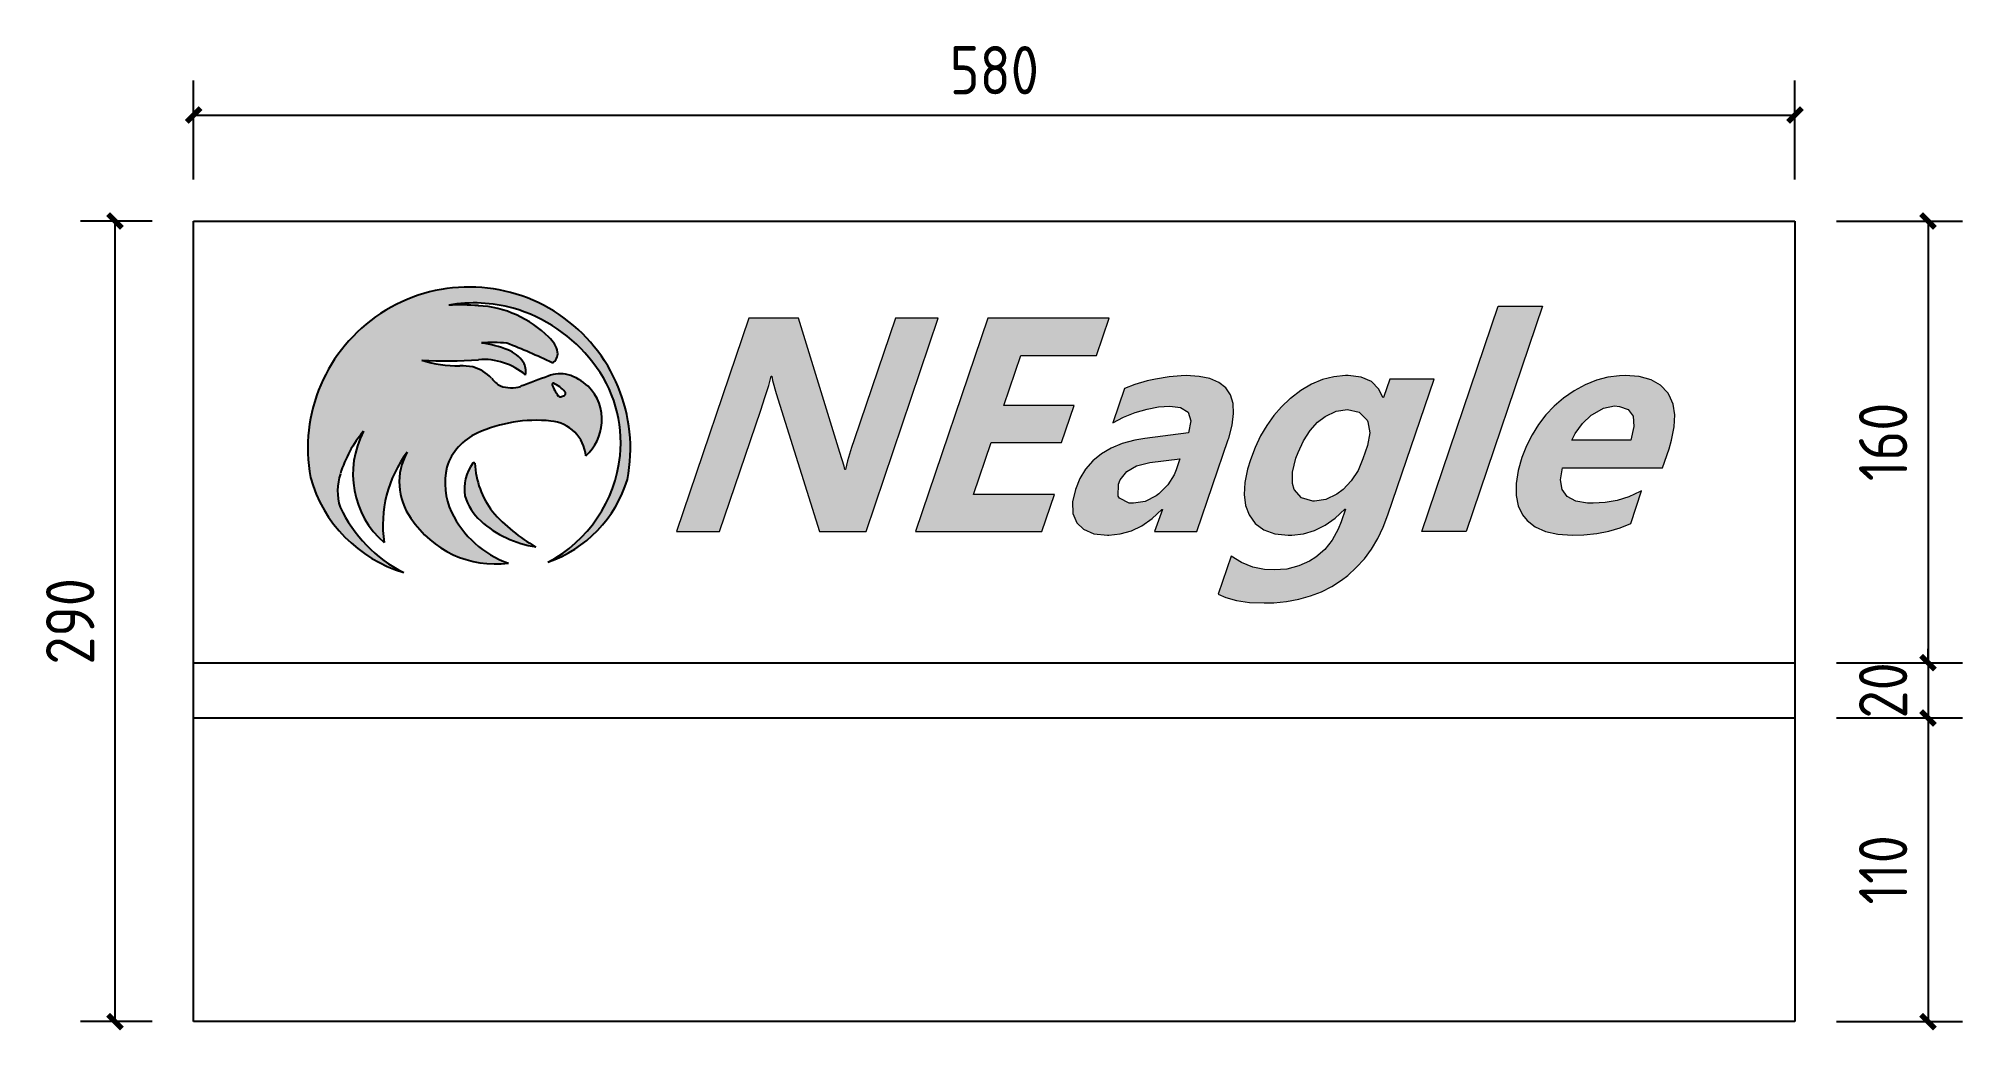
# Model space of a CAD drawing. Extents: x 27364 to 28061, y 18040 to 18399.
import ezdxf

# ---------------------------------------------------------------- set-up
doc = ezdxf.new("R2010")
doc.units = 0
doc.header["$LTSCALE"] = 1000
doc.header["$MEASUREMENT"] = 0
doc.styles.get("Standard").update_dxf_attribs({"font": 'gbenor.shx', "bigfont": 'gbcbig.shx'})
doc.dimstyles.get("Standard").update_dxf_attribs({"dimscale": 5, "dimtxt": 3.5, "dimasz": 1, "dimexe": 2.5, "dimexo": 3, "dimgap": 1.5, "dimtad": 1, "dimdec": 0, "dimzin": 0, "dimdsep": 46, "dimtxsty": 'Standard', "dimblk": 'ARCHTICK', "dimcen": 0.09, "dimadec": 0, "dimazin": 0, "dimtfac": 1, "dimtdec": 0, "dimtix": 1, "dimtmove": 2, "dimatfit": 3, "dimfxl": 0, "dimtolj": 1, "dimtzin": 0, "dimarcsym": 0})

# ---------------------------------------------------------------- blocks, each defined once
blk = doc.blocks.new('_ArchTick')
at = {"color": 0, "linetype": 'ByBlock', "const_width": 0.4}
blk.add_lwpolyline([(-0.5, -0.5), (0.5, 0.5)], dxfattribs=at)
blk = doc.blocks.new('*D3')
at = {"color": 0, "lineweight": -2}
for p, q in [((27405.1, 18333.06), (27379.13, 18333.06)), ((27391.63, 18043.06), (27391.63, 18333.06)), ((27405.1, 18043.06), (27379.13, 18043.06))]:
    blk.add_line(p, q, dxfattribs=at)
at = {"layer": 'Defpoints', "color": 0}
for p in [(27391.63, 18333.06), (27420.1, 18333.06), (27420.1, 18043.06)]:
    blk.add_point(p, dxfattribs=at)
at = {"color": 0, "lineweight": -2, "xscale": 5, "yscale": 5, "zscale": 5}
for p, rotation in [((27391.63, 18333.06), 90), ((27391.63, 18043.06), 270)]:
    blk.add_blockref('_ArchTick', p, dxfattribs=dict(at, rotation=rotation))
at = {"color": 0, "insert": (27375.38, 18188.06), "char_height": 17.5, "attachment_point": 5, "rotation": 90}
blk.add_mtext('\\A1;290', dxfattribs=at)
blk = doc.blocks.new('*D4')
at = {"color": 0, "lineweight": -2}
for p, q in [((27420.1, 18348.06), (27420.1, 18383.95)), ((28000.1, 18348.06), (28000.1, 18383.95)), ((27420.1, 18371.45), (28000.1, 18371.45))]:
    blk.add_line(p, q, dxfattribs=at)
at = {"layer": 'Defpoints', "color": 0}
for p in [(28000.1, 18371.45), (27420.1, 18333.06), (28000.1, 18333.06)]:
    blk.add_point(p, dxfattribs=at)
at = {"color": 0, "lineweight": -2, "xscale": 5, "yscale": 5, "zscale": 5, "rotation": 180}
blk.add_blockref('_ArchTick', (27420.1, 18371.45), dxfattribs=at)
at = {"color": 0, "lineweight": -2, "xscale": 5, "yscale": 5, "zscale": 5}
blk.add_blockref('_ArchTick', (28000.1, 18371.45), dxfattribs=at)
at = {"color": 0, "insert": (27710.1, 18387.7), "char_height": 17.5, "attachment_point": 5}
blk.add_mtext('\\A1;580', dxfattribs=at)
blk = doc.blocks.new('*D5')
at = {"color": 0, "lineweight": -2}
for p, q in [((28015.1, 18333.06), (28060.79, 18333.06)), ((28048.29, 18333.06), (28048.29, 18173.06)), ((28015.1, 18173.06), (28060.79, 18173.06))]:
    blk.add_line(p, q, dxfattribs=at)
at = {"layer": 'Defpoints', "color": 0}
for p in [(28000.1, 18333.06), (28000.1, 18173.06), (28048.29, 18173.06)]:
    blk.add_point(p, dxfattribs=at)
at = {"color": 0, "lineweight": -2, "xscale": 5, "yscale": 5, "zscale": 5}
for p, rotation in [((28048.29, 18333.06), 90), ((28048.29, 18173.06), 270)]:
    blk.add_blockref('_ArchTick', p, dxfattribs=dict(at, rotation=rotation))
at = {"color": 0, "insert": (28032.04, 18253.06), "char_height": 17.5, "attachment_point": 5, "rotation": 90}
blk.add_mtext('\\A1;160', dxfattribs=at)
blk = doc.blocks.new('*D6')
at = {"color": 0, "lineweight": -2}
for p, q in [((28048.29, 18173.06), (28048.29, 18178.06)), ((28015.1, 18173.06), (28060.79, 18173.06)), ((28048.29, 18173.06), (28048.29, 18153.06)), ((28015.1, 18153.06), (28060.79, 18153.06)), ((28048.29, 18153.06), (28048.29, 18148.06))]:
    blk.add_line(p, q, dxfattribs=at)
at = {"layer": 'Defpoints', "color": 0}
for p in [(28000.1, 18173.06), (28000.1, 18153.06), (28048.29, 18153.06)]:
    blk.add_point(p, dxfattribs=at)
at = {"color": 0, "lineweight": -2, "xscale": 5, "yscale": 5, "zscale": 5}
for p, rotation in [((28048.29, 18173.06), 270), ((28048.29, 18153.06), 90)]:
    blk.add_blockref('_ArchTick', p, dxfattribs=dict(at, rotation=rotation))
at = {"color": 0, "insert": (28032.04, 18163.06), "char_height": 17.5, "attachment_point": 5, "rotation": 90}
blk.add_mtext('\\A1;20', dxfattribs=at)
blk = doc.blocks.new('*D7')
at = {"color": 0, "lineweight": -2}
for p, q in [((28015.1, 18153.06), (28060.79, 18153.06)), ((28048.29, 18153.06), (28048.29, 18043.06)), ((28015.1, 18043.06), (28060.79, 18043.06))]:
    blk.add_line(p, q, dxfattribs=at)
at = {"layer": 'Defpoints', "color": 0}
for p in [(28000.1, 18153.06), (28000.1, 18043.06), (28048.29, 18043.06)]:
    blk.add_point(p, dxfattribs=at)
at = {"color": 0, "lineweight": -2, "xscale": 5, "yscale": 5, "zscale": 5}
for p, rotation in [((28048.29, 18153.06), 90), ((28048.29, 18043.06), 270)]:
    blk.add_blockref('_ArchTick', p, dxfattribs=dict(at, rotation=rotation))
at = {"color": 0, "insert": (28032.04, 18098.06), "char_height": 17.5, "attachment_point": 5, "rotation": 90}
blk.add_mtext('\\A1;110', dxfattribs=at)

msp = doc.modelspace()

# ---------------------------------------------------------------- hatches: boundary and pattern name
h = msp.add_hatch(color=1)
h.dxf.hatch_style = 1
h.paths.add_polyline_path([(27549.48, 18260.63, -0.362357), (27562.15, 18248, 0.193093), (27567.95, 18259.99, 0.219741), (27562.98, 18273.2, 0.116546), (27555.72, 18277.4, 0.165151), (27548.54, 18276.89, 0.00648), (27538.58, 18273.18, -0.165308), (27531.21, 18273.34, -0.112157), (27528.04, 18276.14, 0.129856), (27521.18, 18280.25, 0.012205), (27516.51, 18280.64, -0.085329), (27502.7, 18282.65, 0.029991), (27523.28, 18282.84, -0.197171), (27540.3, 18277.29, 0.19914), (27539.46, 18281.99, 0.153396), (27533.94, 18286.36, 0.058697), (27524.42, 18288.88, -0.04741), (27533.49, 18288.82, -0.023519), (27549.95, 18281.65, 0.323919), (27551.93, 18285.6, 0.168787), (27548.7, 18290.96, 0.186456), (27523.21, 18302.41, 0.034727), (27512.55, 18302.58, -0.111548), (27535.77, 18301.48, -0.163659), (27564.65, 18281.83, -0.195928), (27574.56, 18248.09, -0.250092), (27548.41, 18209.47, 0.240239), (27577.18, 18239.43, 1.208323), (27462.39, 18240.14, 0.255718), (27496.18, 18205.71, -0.165035), (27473.13, 18229.43, -0.152411), (27473.23, 18241.55, -0.101374), (27481.64, 18256.89, 0.348792), (27489.07, 18216.6, -0.198278), (27497.41, 18249.34, 0.293084), (27498.81, 18225.42, 0.288143), (27534.08, 18209.13, -0.196339), (27513.48, 18227.61, -0.16578), (27511.82, 18243.94, -0.219904), (27522.83, 18256.21, -0.133213)])
h.paths.add_polyline_path([(27549.88, 18273.96, -0.544704), (27550.4, 18274.28, -0.11232), (27554.58, 18271.2, -0.308081), (27554.72, 18270.1, -0.051606), (27553.35, 18269.46, -0.284333), (27552.16, 18269.69, -0.072172)], flags=16)
h = msp.add_hatch(color=1)
h.dxf.hatch_style = 1
h.paths.add_polyline_path([(27689.82, 18297.83), (27674.25, 18297.83), (27659.3, 18253.78), (27658.37, 18250.99), (27656.94, 18246.21), (27656.19, 18243.11), (27655.95, 18243.11), (27655.7, 18244.23), (27654.15, 18249.25), (27639.13, 18297.83), (27621.2, 18297.83), (27595.02, 18220.59), (27610.59, 18220.59), (27625.48, 18264.51), (27627.03, 18269.17), (27628.4, 18273.51), (27629.27, 18276.86), (27629.51, 18276.86), (27629.76, 18275.25), (27631.07, 18270.59), (27646.76, 18220.59), (27663.64, 18220.59)])
h.paths.add_polyline_path([(27708.93, 18252.79), (27734.49, 18252.79), (27739.02, 18266.19), (27713.52, 18266.19), (27719.73, 18284.37), (27747.15, 18284.37), (27751.68, 18297.83), (27707.81, 18297.83), (27681.57, 18220.59), (27727.3, 18220.59), (27731.89, 18234.05), (27702.6, 18234.05)])
h.paths.add_polyline_path([(27794.8, 18253.9), (27794.99, 18254.4), (27796.29, 18259.18), (27796.79, 18263.4), (27796.6, 18267), (27795.61, 18270.1), (27793.93, 18272.64), (27791.45, 18274.57), (27788.22, 18275.99), (27784.31, 18276.8), (27779.6, 18277.11), (27777.74, 18277.05), (27773.46, 18276.61), (27768.43, 18275.81), (27765.45, 18275.19), (27761.05, 18273.88), (27757.26, 18272.39), (27753.04, 18259.99), (27756.89, 18261.97), (27761.17, 18263.71), (27765.45, 18264.95), (27769.61, 18265.76), (27773.71, 18266), (27777.49, 18265.51), (27780.28, 18263.77), (27781.27, 18260.73), (27780.47, 18256.32), (27764.65, 18254.28), (27760.99, 18253.72), (27756.46, 18252.48), (27752.42, 18250.8), (27748.89, 18248.69), (27745.79, 18246.15), (27743.18, 18243.17), (27741.07, 18239.76), (27739.46, 18235.85), (27738.4, 18231.38), (27738.53, 18227.16), (27740.02, 18223.75), (27742.37, 18221.46), (27746.16, 18219.78), (27751.06, 18219.22), (27751.62, 18219.22), (27755.71, 18219.72), (27759.75, 18220.84), (27763.53, 18222.7), (27767.25, 18225.3), (27770.73, 18228.59), (27770.98, 18228.59), (27768.18, 18220.59), (27783.51, 18220.59)])
h.paths.add_polyline_path([(27758.07, 18242.36), (27761.61, 18244.41), (27766.38, 18245.59), (27777.24, 18246.89), (27775.94, 18242.98), (27775.19, 18241.19), (27772.9, 18237.46), (27769.73, 18234.3), (27768.68, 18233.49), (27764.71, 18231.51), (27760.49, 18230.82), (27759, 18230.89), (27755.4, 18232.69), (27754.97, 18233.37), (27755.03, 18237.71), (27755.65, 18239.32)], flags=16)
h.paths.add_polyline_path([(27869.38, 18275.74), (27853.31, 18275.74), (27851.07, 18269.17), (27850.83, 18269.17), (27849.4, 18272.21), (27846.73, 18274.94), (27843.01, 18276.55), (27838.23, 18277.11), (27837.3, 18277.11), (27833.08, 18276.67), (27828.99, 18275.62), (27825.02, 18273.95), (27821.11, 18271.71), (27817.02, 18268.56), (27814.16, 18265.82), (27811.3, 18262.59), (27808.82, 18259.05), (27806.53, 18255.21), (27804.54, 18251.05), (27802.87, 18246.58), (27801.81, 18243.17), (27800.88, 18238.33), (27800.63, 18233.99), (27801.13, 18230.08), (27802.37, 18226.67), (27804.54, 18223.5), (27807.71, 18221.15), (27811.68, 18219.72), (27816.52, 18219.22), (27817.82, 18219.28), (27822.04, 18219.78), (27826.07, 18221.02), (27829.92, 18222.88), (27833.58, 18225.43), (27837.05, 18228.65), (27837.3, 18228.65), (27835.75, 18224.06), (27834.69, 18221.39), (27832.52, 18217.48), (27829.79, 18214.13), (27826.5, 18211.28), (27824.27, 18209.85), (27820.36, 18208.12), (27816.08, 18207), (27811.49, 18206.69), (27808.02, 18206.88), (27803.73, 18207.74), (27799.64, 18209.36), (27795.85, 18211.65), (27791.2, 18197.88), (27793.93, 18196.64), (27797.84, 18195.58), (27802.49, 18194.9), (27807.89, 18194.71), (27811.3, 18194.78), (27815.96, 18195.21), (27820.36, 18196.08), (27824.58, 18197.26), (27828.55, 18198.81), (27832.34, 18200.73), (27835.87, 18203.03), (27838.11, 18204.7), (27841.21, 18207.56), (27844.13, 18210.72), (27846.67, 18214.26), (27848.96, 18218.04), (27850.95, 18222.2), (27852.63, 18226.67)])
h.paths.add_polyline_path([(27818.13, 18242.12), (27819.37, 18247.2), (27820.11, 18249.19), (27822.1, 18253.47), (27824.46, 18257.13), (27827.19, 18260.17), (27829.98, 18262.28), (27833.89, 18264.14), (27838.05, 18264.76), (27842.26, 18263.83), (27845.12, 18260.98), (27845.43, 18260.36), (27846.17, 18256.39), (27845.3, 18251.73), (27843.63, 18246.89), (27841.83, 18242.67), (27839.41, 18238.95), (27836.43, 18235.85), (27834.2, 18234.11), (27830.23, 18232.25), (27826.07, 18231.63), (27825.51, 18231.63), (27821.36, 18232.75), (27818.75, 18235.79), (27818.13, 18238.02)], flags=16)
h.paths.add_polyline_path([(27908.65, 18302.24), (27892.64, 18302.24), (27864.91, 18220.59), (27880.98, 18220.59)])
h.paths.add_polyline_path([(27954.5, 18250.49), (27955.43, 18253.66), (27956.36, 18258.5), (27956.55, 18262.84), (27955.93, 18266.69), (27954.5, 18270.04), (27954.01, 18270.78), (27951.4, 18273.57), (27947.99, 18275.56), (27943.71, 18276.74), (27938.56, 18277.11), (27936.51, 18277.05), (27932.29, 18276.49), (27928.2, 18275.43), (27924.1, 18273.76), (27920.13, 18271.59), (27916.28, 18268.86), (27912.93, 18266), (27909.89, 18262.84), (27907.22, 18259.36), (27904.87, 18255.64), (27902.88, 18251.67), (27901.21, 18247.39), (27899.84, 18242.67), (27899.1, 18237.96), (27899.1, 18233.68), (27899.9, 18229.96), (27901.45, 18226.67), (27903.07, 18224.62), (27905.98, 18222.26), (27909.71, 18220.59), (27914.17, 18219.59), (27919.38, 18219.22), (27923.67, 18219.35), (27928.32, 18219.84), (27932.66, 18220.71), (27936.76, 18221.89), (27940.6, 18223.5), (27944.57, 18235.29), (27944.08, 18235.04), (27939.92, 18233.18), (27935.7, 18231.88), (27931.36, 18231.07), (27926.95, 18230.82), (27924.97, 18230.89), (27920.69, 18231.63), (27917.59, 18233.31), (27915.79, 18235.85), (27915.17, 18239.32), (27915.85, 18243.61), (27952.14, 18243.61)])
h.paths.add_polyline_path([(27919.26, 18253.72), (27920.5, 18256.08), (27923.17, 18259.74), (27926.27, 18262.72), (27926.71, 18263.03), (27930.74, 18265.32), (27934.77, 18266.07), (27936.57, 18265.94), (27939.74, 18264.82), (27941.47, 18262.34), (27941.72, 18258.68), (27940.6, 18253.72)], flags=16)
h = msp.add_hatch(color=1)
h.dxf.hatch_style = 1
h.paths.add_polyline_path([(27528.38, 18227.81, -0.155314), (27521.99, 18245.3, 0.470467), (27521.27, 18245.36, 0.202735), (27518.32, 18233.47, 0.137567), (27524.06, 18224.44, 0.1453), (27544.05, 18215.06, -0.087649)])

# ---------------------------------------------------------------- linework, layer by layer
at = {"color": 1}
for p, q in [((27420.1, 18333.06), (28000.1, 18333.06)), ((27420.1, 18043.06), (27420.1, 18333.06)), ((28000.1, 18333.06), (28000.1, 18043.06)), ((27420.1, 18173.06), (28000.1, 18173.06)), ((27420.1, 18153.06), (28000.1, 18153.06)), ((28000.1, 18043.06), (27420.1, 18043.06))]:
    msp.add_line(p, q, dxfattribs=at)
at = {"color": 1, "lineweight": 0}
for p, q in [((27864.91, 18220.59), (27892.64, 18302.24)), ((27908.65, 18302.24), (27880.98, 18220.59)), ((27892.64, 18302.24), (27908.65, 18302.24)), ((27621.2, 18297.83), (27595.02, 18220.59)), ((27639.13, 18297.83), (27621.2, 18297.83)), ((27654.15, 18249.25), (27639.13, 18297.83)), ((27674.25, 18297.83), (27659.3, 18253.78)), ((27663.64, 18220.59), (27689.82, 18297.83)), ((27689.82, 18297.83), (27674.25, 18297.83)), ((27707.81, 18297.83), (27681.57, 18220.59)), ((27751.68, 18297.83), (27707.81, 18297.83)), ((27747.15, 18284.37), (27751.68, 18297.83)), ((27713.52, 18266.19), (27719.73, 18284.37)), ((27719.73, 18284.37), (27747.15, 18284.37)), ((27627.03, 18269.17), (27628.4, 18273.51)), ((27628.4, 18273.51), (27629.27, 18276.86)), ((27629.27, 18276.86), (27629.51, 18276.86)), ((27629.51, 18276.86), (27629.76, 18275.25)), ((27629.76, 18275.25), (27631.07, 18270.59)), ((27761.05, 18273.88), (27757.26, 18272.39)), ((27765.45, 18275.19), (27761.05, 18273.88)), ((27768.43, 18275.81), (27765.45, 18275.19)), ((27773.46, 18276.61), (27768.43, 18275.81)), ((27777.74, 18277.05), (27773.46, 18276.61)), ((27779.6, 18277.11), (27777.74, 18277.05)), ((27784.31, 18276.8), (27779.6, 18277.11)), ((27788.22, 18275.99), (27784.31, 18276.8)), ((27791.45, 18274.57), (27788.22, 18275.99)), ((27793.93, 18272.64), (27791.45, 18274.57)), ((27795.61, 18270.1), (27793.93, 18272.64)), ((27825.02, 18273.95), (27821.11, 18271.71)), ((27828.99, 18275.62), (27825.02, 18273.95)), ((27833.08, 18276.67), (27828.99, 18275.62)), ((27837.3, 18277.11), (27833.08, 18276.67)), ((27838.23, 18277.11), (27837.3, 18277.11)), ((27843.01, 18276.55), (27838.23, 18277.11)), ((27846.73, 18274.94), (27843.01, 18276.55)), ((27849.4, 18272.21), (27846.73, 18274.94)), ((27853.31, 18275.74), (27851.07, 18269.17)), ((27852.63, 18226.67), (27869.38, 18275.74)), ((27869.38, 18275.74), (27853.31, 18275.74)), ((27924.1, 18273.76), (27920.13, 18271.59)), ((27928.2, 18275.43), (27924.1, 18273.76)), ((27932.29, 18276.49), (27928.2, 18275.43)), ((27936.51, 18277.05), (27932.29, 18276.49)), ((27938.56, 18277.11), (27936.51, 18277.05)), ((27943.71, 18276.74), (27938.56, 18277.11)), ((27947.99, 18275.56), (27943.71, 18276.74)), ((27951.4, 18273.57), (27947.99, 18275.56)), ((27954.01, 18270.78), (27951.4, 18273.57)), ((27625.48, 18264.51), (27627.03, 18269.17)), ((27631.07, 18270.59), (27646.76, 18220.59)), ((27739.02, 18266.19), (27713.52, 18266.19)), ((27734.49, 18252.79), (27739.02, 18266.19)), ((27757.26, 18272.39), (27753.04, 18259.99)), ((27765.45, 18264.95), (27769.61, 18265.76)), ((27769.61, 18265.76), (27773.71, 18266)), ((27773.71, 18266), (27777.49, 18265.51)), ((27796.6, 18267), (27795.61, 18270.1)), ((27796.79, 18263.4), (27796.6, 18267)), ((27814.16, 18265.82), (27811.3, 18262.59)), ((27817.2, 18268.73), (27814.16, 18265.82)), ((27817.32, 18268.8), (27817.2, 18268.73)), ((27821.11, 18271.71), (27817.32, 18268.8)), ((27850.83, 18269.17), (27849.4, 18272.21)), ((27851.07, 18269.17), (27850.83, 18269.17)), ((27912.93, 18266), (27909.89, 18262.84)), ((27916.28, 18268.86), (27912.93, 18266)), ((27920.13, 18271.59), (27916.28, 18268.86)), ((27930.74, 18265.32), (27934.77, 18266.07)), ((27934.77, 18266.07), (27936.57, 18265.94)), ((27936.57, 18265.94), (27939.74, 18264.82)), ((27954.5, 18270.04), (27954.01, 18270.78)), ((27955.93, 18266.69), (27954.5, 18270.04)), ((27956.55, 18262.84), (27955.93, 18266.69)), ((27610.59, 18220.59), (27625.48, 18264.51)), ((27753.04, 18259.99), (27756.89, 18261.97)), ((27756.89, 18261.97), (27761.17, 18263.71)), ((27761.17, 18263.71), (27765.45, 18264.95)), ((27777.49, 18265.51), (27780.28, 18263.77)), ((27780.28, 18263.77), (27781.27, 18260.73)), ((27781.27, 18260.73), (27780.47, 18256.32)), ((27794.99, 18254.4), (27796.29, 18259.18)), ((27796.29, 18259.18), (27796.79, 18263.4)), ((27808.82, 18259.05), (27806.53, 18255.21)), ((27811.3, 18262.59), (27808.82, 18259.05)), ((27824.46, 18257.13), (27827.19, 18260.17)), ((27827.19, 18260.17), (27829.98, 18262.28)), ((27829.98, 18262.28), (27833.89, 18264.14)), ((27833.89, 18264.14), (27838.05, 18264.76)), ((27838.05, 18264.76), (27842.26, 18263.83)), ((27842.26, 18263.83), (27845.12, 18260.98)), ((27845.12, 18260.98), (27845.43, 18260.36)), ((27845.43, 18260.36), (27846.17, 18256.39)), ((27907.22, 18259.36), (27904.87, 18255.64)), ((27909.89, 18262.84), (27907.22, 18259.36)), ((27920.5, 18256.08), (27923.17, 18259.74)), ((27923.17, 18259.74), (27926.27, 18262.72)), ((27926.27, 18262.72), (27926.71, 18263.03)), ((27926.71, 18263.03), (27930.74, 18265.32)), ((27939.74, 18264.82), (27941.47, 18262.34)), ((27941.72, 18258.68), (27940.6, 18253.72)), ((27941.47, 18262.34), (27941.72, 18258.68)), ((27956.36, 18258.5), (27956.55, 18262.84)), ((27659.3, 18253.78), (27658.37, 18250.99)), ((27702.6, 18234.05), (27708.93, 18252.79)), ((27708.93, 18252.79), (27734.49, 18252.79)), ((27756.46, 18252.48), (27752.42, 18250.8)), ((27760.99, 18253.72), (27756.46, 18252.48)), ((27764.65, 18254.28), (27760.99, 18253.72)), ((27780.47, 18256.32), (27764.65, 18254.28)), ((27783.51, 18220.59), (27794.8, 18253.9)), ((27794.8, 18253.9), (27794.99, 18254.4)), ((27806.53, 18255.21), (27804.54, 18251.05)), ((27820.11, 18249.19), (27822.1, 18253.47)), ((27822.1, 18253.47), (27824.46, 18257.13)), ((27845.3, 18251.73), (27843.63, 18246.89)), ((27846.17, 18256.39), (27845.3, 18251.73)), ((27904.87, 18255.64), (27902.88, 18251.67)), ((27919.26, 18253.72), (27920.5, 18256.08)), ((27940.6, 18253.72), (27919.26, 18253.72)), ((27954.5, 18250.49), (27955.43, 18253.66)), ((27955.43, 18253.66), (27956.36, 18258.5)), ((27655.7, 18244.23), (27654.15, 18249.25)), ((27656.94, 18246.21), (27656.19, 18243.11)), ((27658.37, 18250.99), (27656.94, 18246.21)), ((27745.79, 18246.15), (27743.18, 18243.17)), ((27748.89, 18248.69), (27745.79, 18246.15)), ((27752.42, 18250.8), (27748.89, 18248.69)), ((27761.61, 18244.41), (27766.38, 18245.59)), ((27766.38, 18245.59), (27777.24, 18246.89)), ((27777.24, 18246.89), (27775.94, 18242.98)), ((27802.87, 18246.58), (27801.81, 18243.17)), ((27804.54, 18251.05), (27802.87, 18246.58)), ((27818.13, 18242.12), (27819.37, 18247.2)), ((27819.37, 18247.2), (27820.11, 18249.19)), ((27843.63, 18246.89), (27841.83, 18242.67)), ((27901.21, 18247.39), (27899.84, 18242.67)), ((27902.88, 18251.67), (27901.21, 18247.39)), ((27952.14, 18243.61), (27954.5, 18250.49)), ((27655.95, 18243.11), (27655.7, 18244.23)), ((27656.19, 18243.11), (27655.95, 18243.11)), ((27741.07, 18239.76), (27739.46, 18235.85)), ((27743.18, 18243.17), (27741.07, 18239.76)), ((27755.03, 18237.71), (27755.65, 18239.32)), ((27755.65, 18239.32), (27758.07, 18242.36)), ((27758.07, 18242.36), (27761.61, 18244.41)), ((27775.19, 18241.19), (27772.9, 18237.46)), ((27775.94, 18242.98), (27775.19, 18241.19)), ((27800.88, 18238.33), (27800.63, 18233.99)), ((27801.81, 18243.17), (27800.88, 18238.33)), ((27818.13, 18238.02), (27818.13, 18242.12)), ((27818.75, 18235.79), (27818.13, 18238.02)), ((27839.41, 18238.95), (27836.43, 18235.85)), ((27841.83, 18242.67), (27839.41, 18238.95)), ((27899.84, 18242.67), (27899.1, 18237.96)), ((27899.1, 18237.96), (27899.1, 18233.68)), ((27915.17, 18239.32), (27915.85, 18243.61)), ((27915.79, 18235.85), (27915.17, 18239.32)), ((27915.85, 18243.61), (27952.14, 18243.61)), ((27731.89, 18234.05), (27702.6, 18234.05)), ((27727.3, 18220.59), (27731.89, 18234.05)), ((27739.46, 18235.85), (27738.4, 18231.38)), ((27738.4, 18231.38), (27738.53, 18227.16)), ((27754.97, 18233.37), (27755.03, 18237.71)), ((27755.4, 18232.69), (27754.97, 18233.37)), ((27759, 18230.89), (27755.4, 18232.69)), ((27760.49, 18230.82), (27759, 18230.89)), ((27764.71, 18231.51), (27760.49, 18230.82)), ((27768.68, 18233.49), (27764.71, 18231.51)), ((27769.73, 18234.3), (27768.68, 18233.49)), ((27772.9, 18237.46), (27769.73, 18234.3)), ((27800.63, 18233.99), (27801.13, 18230.08)), ((27821.36, 18232.75), (27818.75, 18235.79)), ((27825.51, 18231.63), (27821.36, 18232.75)), ((27826.07, 18231.63), (27825.51, 18231.63)), ((27830.23, 18232.25), (27826.07, 18231.63)), ((27834.2, 18234.11), (27830.23, 18232.25)), ((27836.43, 18235.85), (27834.2, 18234.11)), ((27899.1, 18233.68), (27899.9, 18229.96)), ((27917.59, 18233.31), (27915.79, 18235.85)), ((27920.69, 18231.63), (27917.59, 18233.31)), ((27924.97, 18230.89), (27920.69, 18231.63)), ((27926.95, 18230.82), (27924.97, 18230.89)), ((27931.36, 18231.07), (27926.95, 18230.82)), ((27935.7, 18231.88), (27931.36, 18231.07)), ((27939.92, 18233.18), (27935.7, 18231.88)), ((27944.08, 18235.04), (27939.92, 18233.18)), ((27940.6, 18223.5), (27944.57, 18235.29)), ((27944.57, 18235.29), (27944.08, 18235.04)), ((27738.53, 18227.16), (27740.02, 18223.75)), ((27763.53, 18222.7), (27767.25, 18225.3)), ((27767.25, 18225.3), (27770.73, 18228.59)), ((27770.98, 18228.59), (27768.18, 18220.59)), ((27770.73, 18228.59), (27770.98, 18228.59)), ((27801.13, 18230.08), (27802.37, 18226.67)), ((27802.37, 18226.67), (27804.54, 18223.5)), ((27829.92, 18222.88), (27833.58, 18225.43)), ((27833.58, 18225.43), (27837.05, 18228.65)), ((27835.75, 18224.06), (27834.69, 18221.39)), ((27837.3, 18228.65), (27835.75, 18224.06)), ((27837.05, 18228.65), (27837.3, 18228.65)), ((27850.95, 18222.2), (27852.63, 18226.67)), ((27899.9, 18229.96), (27901.45, 18226.67)), ((27901.45, 18226.67), (27903.07, 18224.62)), ((27903.07, 18224.62), (27905.98, 18222.26)), ((27595.02, 18220.59), (27610.59, 18220.59)), ((27646.76, 18220.59), (27663.64, 18220.59)), ((27681.57, 18220.59), (27727.3, 18220.59)), ((27740.02, 18223.75), (27742.37, 18221.46)), ((27742.37, 18221.46), (27746.16, 18219.78)), ((27746.16, 18219.78), (27751.06, 18219.22)), ((27751.06, 18219.22), (27751.62, 18219.22)), ((27751.62, 18219.22), (27755.71, 18219.72)), ((27755.71, 18219.72), (27759.75, 18220.84)), ((27759.75, 18220.84), (27763.53, 18222.7)), ((27768.18, 18220.59), (27783.51, 18220.59)), ((27804.54, 18223.5), (27807.71, 18221.15)), ((27807.71, 18221.15), (27811.68, 18219.72)), ((27811.68, 18219.72), (27816.52, 18219.22)), ((27816.52, 18219.22), (27817.82, 18219.28)), ((27817.82, 18219.28), (27822.04, 18219.78)), ((27822.04, 18219.78), (27826.07, 18221.02)), ((27826.07, 18221.02), (27829.92, 18222.88)), ((27832.52, 18217.48), (27829.79, 18214.13)), ((27834.69, 18221.39), (27832.52, 18217.48)), ((27846.67, 18214.26), (27848.96, 18218.04)), ((27848.96, 18218.04), (27850.95, 18222.2)), ((27880.98, 18220.59), (27864.91, 18220.59)), ((27864.91, 18220.59), (27864.91, 18220.59)), ((27905.98, 18222.26), (27909.71, 18220.59)), ((27909.71, 18220.59), (27914.17, 18219.59)), ((27914.17, 18219.59), (27919.38, 18219.22)), ((27919.38, 18219.22), (27923.67, 18219.35)), ((27923.67, 18219.35), (27928.32, 18219.84)), ((27928.32, 18219.84), (27932.66, 18220.71)), ((27932.66, 18220.71), (27936.76, 18221.89)), ((27936.76, 18221.89), (27940.6, 18223.5)), ((27795.85, 18211.65), (27791.2, 18197.88)), ((27799.64, 18209.36), (27795.85, 18211.65)), ((27826.5, 18211.28), (27824.27, 18209.85)), ((27829.79, 18214.13), (27826.5, 18211.28)), ((27841.21, 18207.56), (27844.13, 18210.72)), ((27844.13, 18210.72), (27846.67, 18214.26)), ((27803.73, 18207.74), (27799.64, 18209.36)), ((27808.02, 18206.88), (27803.73, 18207.74)), ((27811.49, 18206.69), (27808.02, 18206.88)), ((27816.08, 18207), (27811.49, 18206.69)), ((27820.36, 18208.12), (27816.08, 18207)), ((27824.27, 18209.85), (27820.36, 18208.12)), ((27832.34, 18200.73), (27835.87, 18203.03)), ((27835.87, 18203.03), (27838.11, 18204.7)), ((27838.11, 18204.7), (27841.21, 18207.56)), ((27791.2, 18197.88), (27793.93, 18196.64)), ((27793.93, 18196.64), (27797.84, 18195.58)), ((27815.96, 18195.21), (27820.36, 18196.08)), ((27820.36, 18196.08), (27824.58, 18197.26)), ((27824.58, 18197.26), (27828.55, 18198.81)), ((27828.55, 18198.81), (27832.34, 18200.73)), ((27797.84, 18195.58), (27802.49, 18194.9)), ((27802.49, 18194.9), (27807.89, 18194.71)), ((27807.89, 18194.71), (27811.3, 18194.78)), ((27811.3, 18194.78), (27815.96, 18195.21))]:
    msp.add_line(p, q, dxfattribs=at)
at = {"color": 1}
for centre, radius, start, end in [((27519.86, 18250.71), 58.43, 348.86839, 190.4247), ((27521.74, 18250.65), 52.74, 74.571, 100.03069), ((27516.65, 18225.83), 76.86, 85.10001, 93.05558), ((27521.14, 18263.69), 38.77, 44.69424, 86.94171), ((27520.99, 18248.72), 54.8, 37.17812, 74.35645), ((27528.63, 18241.12), 47.95, 84.19057, 95.04796), ((27518.47, 18247.21), 42.09, 68.44403, 81.88104), ((27465.52, 18110.38), 190.95, 63.75978, 69.14894), ((27542.61, 18283.64), 9.52, 11.87529, 50.19716), ((27511.43, 18454.13), 171.7, 267.08446, 273.95573), ((27515.44, 18321.83), 41.2, 251.97717, 271.48583), ((27510.72, 18184.79), 96.03, 83.74323, 86.54016), ((27516.83, 18265.21), 15.65, 44.27476, 73.8699), ((27525.03, 18259.32), 23.59, 49.63612, 94.25213), ((27529.74, 18275.39), 11.75, 34.17629, 69.06006), ((27534.21, 18278.62), 6.23, 347.652, 32.70229), ((27548.21, 18284.99), 3.77, 297.50674, 9.29927), ((27528.21, 18252.8), 46.59, 354.19617, 38.53782), ((27535.79, 18281.72), 9.55, 215.75875, 241.35627), ((27535.13, 18284.1), 11.45, 249.99416, 287.54048), ((27686.51, 17890.9), 409.91, 109.66886, 111.15391), ((27552.88, 18266.57), 11.19, 75.32727, 112.83849), ((27550.25, 18273.95), 0.364, 64.64576, 178.955), ((27565.73, 18279.66), 16.85, 199.78752, 216.29945), ((27545.73, 18263.56), 11.7, 40.79728, 66.43169), ((27550.48, 18259.93), 18.23, 46.70606, 73.29646), ((27551.16, 18261.21), 16.84, 355.82579, 45.39875), ((27552.94, 18270.54), 1.15, 227.53748, 291.02634), ((27550.94, 18276.37), 7.32, 289.25691, 301.07376), ((27553.84, 18270.56), 0.983, 332.62226, 41.11454), ((27544.31, 18209.28), 51.61, 84.24641, 114.59792), ((27548.25, 18246.72), 13.96, 5.2439, 84.9172), ((27550.11, 18261.22), 17.89, 312.32543, 356.04103), ((27514.87, 18228.71), 43.58, 139.70056, 162.85461), ((27510.72, 18241.42), 32.94, 151.99217, 228.90552), ((27530.6, 18238.16), 19.65, 113.29243, 162.90121), ((27532.91, 18222.86), 44.28, 143.27406, 188.13416), ((27516.77, 18238.47), 22.2, 150.68167, 216.02167), ((27533.86, 18235.92), 15.73, 143.12206, 188.96416), ((27521.6, 18245.04), 0.465, 34.84342, 135.62508), ((27552.67, 18246.6), 30.71, 182.42621, 217.7394), ((27525.29, 18253.29), 49.54, 297.81412, 353.97902), ((27510.74, 18253.8), 50.24, 195.77728, 253.15402), ((27492.6, 18235.32), 20.35, 162.17967, 196.84289), ((27536.59, 18238.21), 25.42, 166.99065, 204.64216), ((27533.42, 18252.67), 45.72, 289.13501, 343.16963), ((27537.28, 18239.2), 19.81, 196.79753, 228.1289), ((27519.6, 18251.54), 51.46, 205.44304, 242.92847), ((27529.41, 18245.34), 36.5, 213.06393, 277.35974), ((27546.41, 18243.6), 36.6, 205.89252, 250.32486), ((27549.86, 18253.42), 38.8, 228.3213, 261.39029), ((27572.31, 18265.79), 58.07, 220.84993, 240.88632)]:
    msp.add_arc(centre, radius, start, end, dxfattribs=at)

# ---------------------------------------------------------------- dimensions: what is measured, and where the dimension line sits
dim = msp.add_linear_dim(base=(28000.1, 18371.45), p1=(27420.1, 18333.06), p2=(28000.1, 18333.06), dimstyle='Standard', dxfattribs=at)
dim.commit()
dim.dimension.update_dxf_attribs({"geometry": '*D4', "text_midpoint": (27710.1, 18387.7)})
for base, p1, p2, picture, middle in [((27391.63, 18333.06), (27420.1, 18043.06), (27420.1, 18333.06), '*D3', (27375.38, 18188.06)), ((28048.29, 18173.06), (28000.1, 18333.06), (28000.1, 18173.06), '*D5', (28032.04, 18253.06)), ((28048.29, 18153.06), (28000.1, 18173.06), (28000.1, 18153.06), '*D6', (28032.04, 18163.06)), ((28048.29, 18043.06), (28000.1, 18153.06), (28000.1, 18043.06), '*D7', (28032.04, 18098.06))]:
    dim = msp.add_linear_dim(base=base, p1=p1, p2=p2, angle=90, dimstyle='Standard', dxfattribs=at)
    dim.commit()
    dim.dimension.update_dxf_attribs({"geometry": picture, "text_midpoint": middle})

doc.saveas('drawing.dxf')
